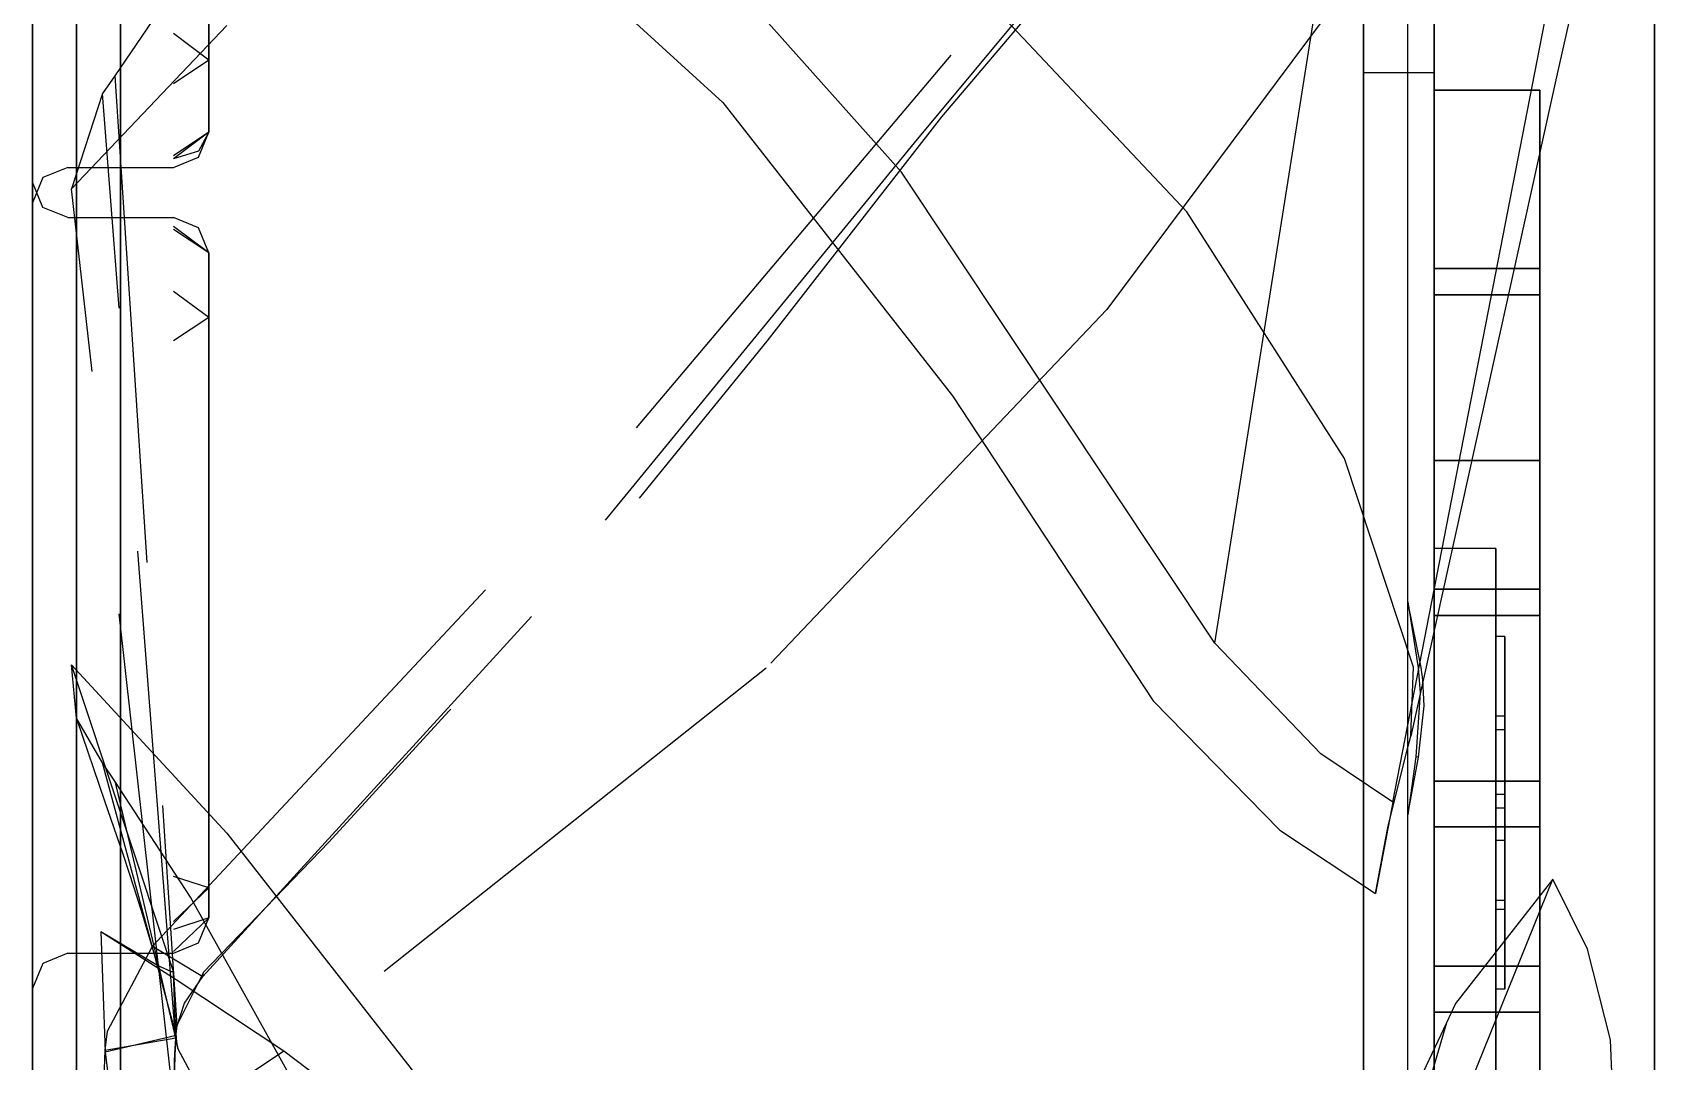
# Model space of a CAD drawing. Header units: metres. Extents: x 6 to 410, y 10 to 287.
# Drawn here: x 32.17 to 42.15, y 219.61 to 225.94 of the extents above; entities that cross this region are included whole.
import ezdxf

# ---------------------------------------------------------------- set-up
doc = ezdxf.new("R2010")
doc.units = ezdxf.units.M
doc.linetypes.add('CENTER2', pattern=[12.5, 8, -1.5, 1.5, -1.5])
doc.linetypes.add('DASHED', pattern=[4.5, 3, -1.5])
doc.layers.add('HIDDEN', color=9, linetype='DASHED')
doc.layers.add('VISIBLE', color=3, linetype='Continuous')

msp = doc.modelspace()

# ---------------------------------------------------------------- linework, layer by layer
at = {"layer": 'CENTER2', "color": 3, "linetype": 'CENTER2'}
msp.add_line((40.6276, 193.4737), (40.6276, 262.8954), dxfattribs=at)
at = {"layer": 'HIDDEN'}
for p, q in [((33.2533, 225.7661), (33.2533, 225.3228)), ((33.2533, 225.3228), (33.2533, 225.7661)), ((40.3565, 225.6903), (40.7903, 225.6903)), ((32.6761, 225.6699), (33.0576, 219.8271)), ((40.7903, 225.5804), (40.7903, 223.3025)), ((40.7903, 223.3025), (40.7903, 225.5804)), ((40.7903, 225.5804), (41.4409, 225.5804)), ((41.4409, 225.5804), (40.7903, 225.5804)), ((41.4409, 223.3025), (41.4409, 225.5804)), ((41.4409, 225.5804), (41.4409, 223.3025)), ((33.0498, 219.7544), (32.5992, 225.5608)), ((32.1689, 225.4759), (32.1689, 225.0326)), ((32.1689, 225.0326), (32.1689, 225.4759)), ((32.3858, 225.1059), (33.0365, 225.1059)), ((32.3858, 225.1059), (33.0365, 225.1059)), ((32.1689, 224.5043), (32.1689, 224.9034)), ((32.1689, 224.9034), (32.1689, 224.5043)), ((33.0365, 219.3783), (32.4097, 224.9741)), ((32.3858, 224.798), (33.0365, 224.798)), ((32.3858, 224.798), (33.0365, 224.798)), ((33.2533, 224.1819), (33.2533, 224.5811)), ((33.2533, 224.5811), (33.2533, 224.1819)), ((40.7903, 224.4851), (40.7903, 222.5124)), ((40.7903, 222.5124), (40.7903, 224.4851)), ((41.4409, 224.4851), (40.7903, 224.4851)), ((40.7903, 224.4851), (41.4409, 224.4851)), ((41.4409, 222.5124), (41.4409, 224.4851)), ((41.4409, 224.4851), (41.4409, 222.5124)), ((40.7903, 222.3497), (40.7903, 224.3224)), ((40.7903, 224.3224), (40.7903, 222.3497)), ((40.7903, 224.3224), (41.4409, 224.3224)), ((41.4409, 224.3224), (40.7903, 224.3224)), ((41.4409, 224.3224), (41.4409, 222.3497)), ((41.4409, 222.3497), (41.4409, 224.3224)), ((41.4409, 223.3025), (40.7903, 223.3025)), ((40.7903, 223.3025), (41.4409, 223.3025)), ((41.1698, 222.7623), (40.7903, 222.7623)), ((40.7903, 222.5124), (41.4409, 222.5124)), ((41.4409, 222.5124), (40.7903, 222.5124)), ((41.4409, 222.3497), (40.7903, 222.3497)), ((40.7903, 222.3497), (41.4409, 222.3497)), ((41.224, 222.2201), (41.1698, 222.2201)), ((33.0365, 220.159), (32.4097, 222.0461)), ((41.1698, 221.7321), (41.224, 221.7321)), ((41.1698, 221.6471), (41.1698, 221.7321)), ((41.1698, 221.7321), (41.224, 221.7321)), ((41.1698, 221.7321), (41.1698, 221.6471)), ((41.224, 221.7321), (41.224, 221.6471)), ((41.224, 221.6471), (41.224, 221.7321)), ((41.1698, 221.6471), (41.224, 221.6471)), ((41.1698, 221.6471), (41.224, 221.6471)), ((41.1698, 221.6471), (41.224, 221.6471)), ((41.1698, 221.6471), (41.224, 221.6471)), ((41.1698, 221.6471), (41.1698, 221.2505)), ((41.1698, 221.2505), (41.1698, 221.6471)), ((41.224, 221.2505), (41.224, 221.6471)), ((41.224, 221.6471), (41.224, 221.2505)), ((40.7903, 221.33), (40.7903, 220.1911)), ((40.7903, 220.1911), (40.7903, 221.33)), ((41.4409, 221.33), (40.7903, 221.33)), ((40.7903, 221.33), (41.4409, 221.33)), ((41.4409, 220.1911), (41.4409, 221.33)), ((41.4409, 221.33), (41.4409, 220.1911)), ((41.1698, 221.2505), (41.224, 221.2505)), ((41.1698, 221.2505), (41.224, 221.2505)), ((41.1698, 221.2505), (41.1698, 221.1655)), ((41.1698, 221.2505), (41.224, 221.2505)), ((41.1698, 221.1655), (41.1698, 221.2505)), ((41.1698, 221.2505), (41.224, 221.2505)), ((41.224, 221.1655), (41.224, 221.2505)), ((41.224, 221.2505), (41.224, 221.1655)), ((41.1698, 221.1655), (41.224, 221.1655)), ((41.1698, 221.1655), (41.224, 221.1655)), ((40.7903, 219.9093), (40.7903, 221.0482)), ((40.7903, 221.0482), (40.7903, 219.9093)), ((40.7903, 221.0482), (41.4409, 221.0482)), ((41.4409, 221.0482), (40.7903, 221.0482)), ((41.1698, 221.0521), (41.224, 221.0521)), ((41.1698, 220.9672), (41.1698, 221.0521)), ((41.1698, 221.0521), (41.224, 221.0521)), ((41.1698, 221.0521), (41.1698, 220.5422)), ((41.224, 221.0521), (41.224, 220.5422)), ((41.224, 220.9672), (41.224, 221.0521)), ((41.4409, 221.0482), (41.4409, 219.9093)), ((41.4409, 219.9093), (41.4409, 221.0482)), ((41.1698, 220.9672), (41.224, 220.9672)), ((41.1698, 220.9672), (41.224, 220.9672)), ((41.1698, 220.9672), (41.224, 220.9672)), ((41.1698, 220.5422), (41.1698, 220.9672)), ((41.1698, 220.9672), (41.224, 220.9672)), ((41.1698, 220.9672), (41.1698, 220.5988)), ((41.1698, 220.5988), (41.1698, 220.9672)), ((41.224, 220.5988), (41.224, 220.9672)), ((41.224, 220.9672), (41.224, 220.5988)), ((41.224, 220.5422), (41.224, 220.9672)), ((40.5362, 218.2907), (41.5196, 220.7278)), ((33.2533, 220.673), (33.2533, 220.4887)), ((33.2533, 220.4887), (33.2533, 220.673)), ((41.1698, 220.5988), (41.224, 220.5988)), ((41.1698, 220.5988), (41.224, 220.5988)), ((41.1698, 220.5422), (41.224, 220.5422)), ((41.1698, 220.5422), (41.224, 220.5422)), ((32.1689, 220.2605), (32.1689, 220.0761)), ((32.1689, 220.0761), (32.1689, 220.2605)), ((32.3858, 220.2718), (33.0365, 220.2718)), ((32.3858, 220.2718), (33.0365, 220.2718)), ((33.0498, 219.7839), (32.9307, 220.2224)), ((40.7903, 220.1911), (41.4409, 220.1911)), ((41.4409, 220.1911), (40.7903, 220.1911)), ((41.224, 220.0512), (41.1698, 220.0512)), ((41.4409, 219.9093), (40.7903, 219.9093)), ((40.7903, 219.9093), (41.4409, 219.9093)), ((33.0303, 219.8287), (33.0576, 219.7131))]:
    msp.add_line(p, q, dxfattribs=at)
for points in [[(32.1689, 203.8929), (32.1689, 204.2165), (32.1689, 205.1709), (32.1689, 206.7084), (32.1689, 208.7518), (32.1689, 211.1986), (32.1689, 213.9262), (32.1689, 216.7979), (32.1689, 219.6695), (32.1689, 222.3971), (32.1689, 224.8439), (32.1689, 226.8873), (32.1689, 228.4248), (32.1689, 229.3792), (32.1689, 229.7028)], [(40.6623, 222.0312), (40.2397, 223.3158), (39.2693, 224.8338), (37.9678, 226.2158), (36.306, 227.3532), (33.7152, 228.4248)], [(33.2533, 228.0225), (33.2533, 227.9125), (33.2533, 227.7942), (33.2533, 227.6677), (33.2533, 227.5331), (33.2533, 227.3905), (33.2533, 227.2399), (33.2533, 227.0817), (33.2533, 226.9157), (33.2533, 226.7422), (33.2533, 226.5612), (33.2533, 226.373), (33.2533, 226.1777), (33.2533, 225.9753), (33.2533, 225.7661)], [(33.2533, 225.7661), (33.2533, 225.9753), (33.2533, 226.1777), (33.2533, 226.373), (33.2533, 226.5612), (33.2533, 226.7422), (33.2533, 226.9157), (33.2533, 227.0817), (33.2533, 227.2399), (33.2533, 227.3905), (33.2533, 227.5331), (33.2533, 227.6677), (33.2533, 227.7942), (33.2533, 227.9125), (33.2533, 228.0225)], [(32.1689, 227.5339), (32.1689, 227.2647), (32.1689, 226.4707), (32.1689, 225.1916), (32.1689, 223.4917), (32.1689, 221.456), (32.1689, 219.1869), (32.1689, 216.7979), (32.1689, 214.4089), (32.1689, 212.1397), (32.1689, 210.1041), (32.1689, 208.4041), (32.1689, 207.125), (32.1689, 206.331), (32.1689, 206.0618)], [(32.1689, 206.0618), (32.1689, 206.331), (32.1689, 207.125), (32.1689, 208.4041), (32.1689, 210.1041), (32.1689, 212.1397), (32.1689, 214.4089), (32.1689, 216.7979), (32.1689, 219.1869), (32.1689, 221.456), (32.1689, 223.4917), (32.1689, 225.1916), (32.1689, 226.4707), (32.1689, 227.2647), (32.1689, 227.5339)], [(39.4411, 227.4816), (37.5911, 225.2574), (34.7308, 221.7601), (33.9909, 220.9549), (33.2217, 220.1542)], [(32.7111, 216.7979), (32.7111, 217.9878), (32.7111, 219.1627), (32.7111, 220.3079), (32.7111, 221.409), (32.7111, 222.4521), (32.7111, 223.4241), (32.7111, 224.3127), (32.7111, 225.1068), (32.7111, 225.7965), (32.7111, 226.373), (32.7111, 226.8291), (32.7111, 227.159), (32.7111, 227.3586), (32.7111, 227.4254)], [(32.7111, 227.4254), (32.7111, 227.3586), (32.7111, 227.159), (32.7111, 226.8291), (32.7111, 226.373), (32.7111, 225.7965), (32.7111, 225.1068), (32.7111, 224.3127), (32.7111, 223.4241), (32.7111, 222.4521), (32.7111, 221.409), (32.7111, 220.3079), (32.7111, 219.1627), (32.7111, 217.9878), (32.7111, 216.7979)], [(33.2533, 225.3228), (33.2533, 225.5203), (33.2533, 225.7113), (33.2533, 225.8958), (33.2533, 226.0735), (33.2533, 226.2444), (33.2533, 226.4083), (33.2533, 226.5651), (33.2533, 226.7147), (33.2533, 226.857), (33.2533, 226.9919), (33.2533, 227.1192), (33.2533, 227.2389), (33.2533, 227.3509), (33.2533, 227.4551)], [(33.2533, 227.4551), (33.2533, 227.3509), (33.2533, 227.2389), (33.2533, 227.1192), (33.2533, 226.9919), (33.2533, 226.857), (33.2533, 226.7147), (33.2533, 226.5651), (33.2533, 226.4083), (33.2533, 226.2444), (33.2533, 226.0735), (33.2533, 225.8958), (33.2533, 225.7113), (33.2533, 225.5203), (33.2533, 225.3228)], [(33.2166, 220.1275), (35.9033, 223.0712), (36.6873, 224.0381), (37.7625, 225.4174), (39.3768, 227.3211)], [(32.44, 227.2628), (32.44, 227.0004), (32.44, 226.2264), (32.44, 224.9797), (32.44, 223.3226), (32.44, 221.3384), (32.44, 219.1265), (32.44, 216.7979), (32.44, 214.4692), (32.44, 212.2573), (32.44, 210.2731), (32.44, 208.6161), (32.44, 207.3693), (32.44, 206.5953), (32.44, 206.3329)], [(32.44, 206.3329), (32.44, 206.5953), (32.44, 207.3693), (32.44, 208.6161), (32.44, 210.2731), (32.44, 212.2573), (32.44, 214.4692), (32.44, 216.7979), (32.44, 219.1265), (32.44, 221.3384), (32.44, 223.3226), (32.44, 224.9797), (32.44, 226.2264), (32.44, 227.0004), (32.44, 227.2628)], [(32.7111, 216.7979), (32.7111, 217.9696), (32.7111, 219.1265), (32.7111, 220.2542), (32.7111, 221.3384), (32.7111, 222.3655), (32.7111, 223.3226), (32.7111, 224.1977), (32.7111, 224.9797), (32.7111, 225.6588), (32.7111, 226.2264), (32.7111, 226.6755), (32.7111, 227.0004), (32.7111, 227.197), (32.7111, 227.2628)], [(32.7111, 227.2628), (32.7111, 227.197), (32.7111, 227.0004), (32.7111, 226.6755), (32.7111, 226.2264), (32.7111, 225.6588), (32.7111, 224.9797), (32.7111, 224.1977), (32.7111, 223.3226), (32.7111, 222.3655), (32.7111, 221.3384), (32.7111, 220.2542), (32.7111, 219.1265), (32.7111, 217.9696), (32.7111, 216.7979)], [(32.9082, 220.3143), (35.8845, 223.5049), (39.0621, 227.2675)], [(40.7903, 206.3329), (40.7903, 206.5953), (40.7903, 207.3693), (40.7903, 208.6161), (40.7903, 210.2731), (40.7903, 212.2573), (40.7903, 214.4692), (40.7903, 216.7979), (40.7903, 219.1265), (40.7903, 221.3384), (40.7903, 223.3226), (40.7903, 224.9797), (40.7903, 226.2264), (40.7903, 227.0004), (40.7903, 227.2628)], [(40.7903, 227.2628), (40.7903, 227.0004), (40.7903, 226.2264), (40.7903, 224.9797), (40.7903, 223.3226), (40.7903, 221.3384), (40.7903, 219.1265), (40.7903, 216.7979), (40.7903, 214.4692), (40.7903, 212.2573), (40.7903, 210.2731), (40.7903, 208.6161), (40.7903, 207.3693), (40.7903, 206.5953), (40.7903, 206.3329)], [(40.6623, 227.1337), (40.1972, 226.1393), (38.7778, 224.2313), (36.6815, 222.0258), (33.7152, 219.6695)], [(32.1689, 224.9949), (32.1689, 225.1848), (32.1689, 225.3685), (32.1689, 225.5458), (32.1689, 225.7167), (32.1689, 225.8811), (32.1689, 226.0387), (32.1689, 226.1895), (32.1689, 226.3333), (32.1689, 226.4701), (32.1689, 226.5998), (32.1689, 226.7222), (32.1689, 226.8373), (32.1689, 226.945), (32.1689, 227.0452)], [(32.1689, 227.0452), (32.1689, 226.945), (32.1689, 226.8373), (32.1689, 226.7222), (32.1689, 226.5998), (32.1689, 226.4701), (32.1689, 226.3333), (32.1689, 226.1895), (32.1689, 226.0387), (32.1689, 225.8811), (32.1689, 225.7167), (32.1689, 225.5458), (32.1689, 225.3685), (32.1689, 225.1848), (32.1689, 224.9949)], [(40.3565, 216.7979), (40.3565, 217.9392), (40.3565, 219.0662), (40.3565, 220.1647), (40.3565, 221.2208), (40.3565, 222.2213), (40.3565, 223.1536), (40.3565, 224.006), (40.3565, 224.7677), (40.3565, 225.4292), (40.3565, 225.9822), (40.3565, 226.4196), (40.3565, 226.7361), (40.3565, 226.9276), (40.3565, 226.9917)], [(40.3565, 226.9917), (40.3565, 226.9276), (40.3565, 226.7361), (40.3565, 226.4196), (40.3565, 225.9822), (40.3565, 225.4292), (40.3565, 224.7677), (40.3565, 224.006), (40.3565, 223.1536), (40.3565, 222.2213), (40.3565, 221.2208), (40.3565, 220.1647), (40.3565, 219.0662), (40.3565, 217.9392), (40.3565, 216.7979)], [(40.7903, 216.7979), (40.7903, 217.9392), (40.7903, 219.0662), (40.7903, 220.1647), (40.7903, 221.2208), (40.7903, 222.2213), (40.7903, 223.1536), (40.7903, 224.006), (40.7903, 224.7677), (40.7903, 225.4292), (40.7903, 225.9822), (40.7903, 226.4196), (40.7903, 226.7361), (40.7903, 226.9276), (40.7903, 226.9917)], [(40.7903, 226.9917), (40.7903, 226.9276), (40.7903, 226.7361), (40.7903, 226.4196), (40.7903, 225.9822), (40.7903, 225.4292), (40.7903, 224.7677), (40.7903, 224.006), (40.7903, 223.1536), (40.7903, 222.2213), (40.7903, 221.2208), (40.7903, 220.1647), (40.7903, 219.0662), (40.7903, 217.9392), (40.7903, 216.7979)], [(33.1416, 226.3561), (32.6761, 225.6699)], [(32.1689, 226.0937), (32.1689, 226.0594), (32.1689, 226.0214), (32.1689, 225.98), (32.1689, 225.9359), (32.1689, 225.8896), (32.1689, 225.8417), (32.1689, 225.7928), (32.1689, 225.7436), (32.1689, 225.6947), (32.1689, 225.6467), (32.1689, 225.6002), (32.1689, 225.5559), (32.1689, 225.5143), (32.1689, 225.4759)], [(32.1689, 225.4759), (32.1689, 225.5143), (32.1689, 225.5559), (32.1689, 225.6002), (32.1689, 225.6467), (32.1689, 225.6947), (32.1689, 225.7436), (32.1689, 225.7928), (32.1689, 225.8417), (32.1689, 225.8896), (32.1689, 225.9359), (32.1689, 225.98), (32.1689, 226.0214), (32.1689, 226.0594), (32.1689, 226.0937)], [(32.4097, 224.9741), (33.364, 225.979)], [(33.2533, 225.7661), (33.0365, 225.9299)], [(33.2533, 225.7661), (33.0365, 225.9299)], [(33.2533, 225.7661), (33.0365, 225.621)], [(33.2533, 225.7661), (33.0365, 225.621)], [(40.3565, 216.7979), (40.3565, 217.7935), (40.3565, 218.7766), (40.3565, 219.7349), (40.3565, 220.6562), (40.3565, 221.5289), (40.3565, 222.3422), (40.3565, 223.0858), (40.3565, 223.7503), (40.3565, 224.3273), (40.3565, 224.8097), (40.3565, 225.1913), (40.3565, 225.4674), (40.3565, 225.6344), (40.3565, 225.6903)], [(40.3565, 225.6903), (40.3565, 225.6344), (40.3565, 225.4674), (40.3565, 225.1913), (40.3565, 224.8097), (40.3565, 224.3273), (40.3565, 223.7503), (40.3565, 223.0858), (40.3565, 222.3422), (40.3565, 221.5289), (40.3565, 220.6562), (40.3565, 219.7349), (40.3565, 218.7766), (40.3565, 217.7935), (40.3565, 216.7979)], [(40.7903, 216.7979), (40.7903, 217.7935), (40.7903, 218.7766), (40.7903, 219.7349), (40.7903, 220.6562), (40.7903, 221.5289), (40.7903, 222.3422), (40.7903, 223.0858), (40.7903, 223.7503), (40.7903, 224.3273), (40.7903, 224.8097), (40.7903, 225.1913), (40.7903, 225.4674), (40.7903, 225.6344), (40.7903, 225.6903)], [(40.7903, 225.6903), (40.7903, 225.6344), (40.7903, 225.4674), (40.7903, 225.1913), (40.7903, 224.8097), (40.7903, 224.3273), (40.7903, 223.7503), (40.7903, 223.0858), (40.7903, 222.3422), (40.7903, 221.5289), (40.7903, 220.6562), (40.7903, 219.7349), (40.7903, 218.7766), (40.7903, 217.7935), (40.7903, 216.7979)], [(32.6761, 225.6699), (32.5992, 225.5608)], [(40.7903, 225.5804), (40.7903, 225.5694), (40.7903, 225.5479), (40.7903, 225.5158), (40.7903, 225.4731), (40.7903, 225.42), (40.7903, 225.3565), (40.7903, 225.2826), (40.7903, 225.1985), (40.7903, 225.1042), (40.7903, 224.9999), (40.7903, 224.8857), (40.7903, 224.7617), (40.7903, 224.6281), (40.7903, 224.4851)], [(40.7903, 224.4851), (40.7903, 224.6281), (40.7903, 224.7617), (40.7903, 224.8857), (40.7903, 224.9999), (40.7903, 225.1042), (40.7903, 225.1985), (40.7903, 225.2826), (40.7903, 225.3565), (40.7903, 225.42), (40.7903, 225.4731), (40.7903, 225.5158), (40.7903, 225.5479), (40.7903, 225.5694), (40.7903, 225.5804)], [(41.4409, 224.4851), (41.4409, 224.6281), (41.4409, 224.7617), (41.4409, 224.8857), (41.4409, 224.9999), (41.4409, 225.1042), (41.4409, 225.1985), (41.4409, 225.2826), (41.4409, 225.3565), (41.4409, 225.42), (41.4409, 225.4731), (41.4409, 225.5158), (41.4409, 225.5479), (41.4409, 225.5694), (41.4409, 225.5804)], [(41.4409, 225.5804), (41.4409, 225.5694), (41.4409, 225.5479), (41.4409, 225.5158), (41.4409, 225.4731), (41.4409, 225.42), (41.4409, 225.3565), (41.4409, 225.2826), (41.4409, 225.1985), (41.4409, 225.1042), (41.4409, 224.9999), (41.4409, 224.8857), (41.4409, 224.7617), (41.4409, 224.6281), (41.4409, 224.4851)], [(32.5992, 225.5608), (32.4097, 224.9741)], [(33.2533, 225.3228), (33.1898, 225.2069), (33.0365, 225.1589)], [(33.2533, 225.3228), (33.0365, 225.1777)], [(33.2533, 225.3228), (33.0365, 225.1589)], [(33.2533, 225.3228), (33.0365, 225.1777)], [(33.0365, 225.1059), (33.1898, 225.1694), (33.2533, 225.3228)], [(33.0365, 225.1059), (33.1898, 225.1694), (33.2533, 225.3228)], [(32.3858, 225.1059), (32.2336, 225.0436), (32.1689, 224.889)], [(32.3858, 225.1059), (32.2336, 225.0436), (32.1689, 224.889)], [(32.1689, 225.0326), (32.1689, 225.0138), (32.1689, 224.9961), (32.1689, 224.9797), (32.1689, 224.9644), (32.1689, 224.9504), (32.1689, 224.9378), (32.1689, 224.9265), (32.1689, 224.9167), (32.1689, 224.9083), (32.1689, 224.9014), (32.1689, 224.896), (32.1689, 224.8921), (32.1689, 224.8898), (32.1689, 224.889)], [(32.1689, 224.889), (32.1689, 224.8898), (32.1689, 224.8921), (32.1689, 224.896), (32.1689, 224.9014), (32.1689, 224.9083), (32.1689, 224.9167), (32.1689, 224.9265), (32.1689, 224.9378), (32.1689, 224.9504), (32.1689, 224.9644), (32.1689, 224.9797), (32.1689, 224.9961), (32.1689, 225.0138), (32.1689, 225.0326)], [(32.1689, 224.9034), (32.1689, 224.9182), (32.1689, 224.932), (32.1689, 224.9449), (32.1689, 224.9567), (32.1689, 224.9676), (32.1689, 224.9774), (32.1689, 224.986), (32.1689, 224.9936), (32.1689, 225.0001), (32.1689, 225.0054), (32.1689, 225.0095), (32.1689, 225.0125), (32.1689, 225.0143), (32.1689, 225.0149)], [(32.1689, 225.0149), (32.1689, 225.014), (32.1689, 225.0116), (32.1689, 225.0076), (32.1689, 225.0019), (32.1689, 224.9947), (32.1689, 224.986), (32.1689, 224.9757), (32.1689, 224.964), (32.1689, 224.9508), (32.1689, 224.9363), (32.1689, 224.9204), (32.1689, 224.9032), (32.1689, 224.8849), (32.1689, 224.8654)], [(32.1689, 224.8654), (32.1689, 224.8849), (32.1689, 224.9032), (32.1689, 224.9204), (32.1689, 224.9363), (32.1689, 224.9508), (32.1689, 224.964), (32.1689, 224.9757), (32.1689, 224.986), (32.1689, 224.9947), (32.1689, 225.0019), (32.1689, 225.0076), (32.1689, 225.0116), (32.1689, 225.014), (32.1689, 225.0149)], [(32.1689, 225.0149), (32.1689, 225.0143), (32.1689, 225.0125), (32.1689, 225.0095), (32.1689, 225.0054), (32.1689, 225.0001), (32.1689, 224.9936), (32.1689, 224.986), (32.1689, 224.9774), (32.1689, 224.9676), (32.1689, 224.9567), (32.1689, 224.9449), (32.1689, 224.932), (32.1689, 224.9182), (32.1689, 224.9034)], [(32.3858, 224.798), (32.2336, 224.8603), (32.1689, 225.0149)], [(32.3858, 224.798), (32.2336, 224.8603), (32.1689, 225.0149)], [(32.1689, 224.889), (32.1689, 224.8896), (32.1689, 224.8913), (32.1689, 224.8941), (32.1689, 224.898), (32.1689, 224.9031), (32.1689, 224.9092), (32.1689, 224.9164), (32.1689, 224.9246), (32.1689, 224.9339), (32.1689, 224.9442), (32.1689, 224.9555), (32.1689, 224.9677), (32.1689, 224.9809), (32.1689, 224.9949)], [(32.1689, 224.9949), (32.1689, 224.9809), (32.1689, 224.9677), (32.1689, 224.9555), (32.1689, 224.9442), (32.1689, 224.9339), (32.1689, 224.9246), (32.1689, 224.9164), (32.1689, 224.9092), (32.1689, 224.9031), (32.1689, 224.898), (32.1689, 224.8941), (32.1689, 224.8913), (32.1689, 224.8896), (32.1689, 224.889)], [(32.1689, 224.8654), (32.1689, 224.6085), (32.1689, 224.3459), (32.1689, 224.0776), (32.1689, 223.8038), (32.1689, 223.5249), (32.1689, 223.2409), (32.1689, 222.9521), (32.1689, 222.6587), (32.1689, 222.361), (32.1689, 222.0591), (32.1689, 221.7533), (32.1689, 221.4438), (32.1689, 221.1308), (32.1689, 220.8146)], [(32.1689, 220.8146), (32.1689, 221.1308), (32.1689, 221.4438), (32.1689, 221.7533), (32.1689, 222.0591), (32.1689, 222.361), (32.1689, 222.6587), (32.1689, 222.9521), (32.1689, 223.2409), (32.1689, 223.5249), (32.1689, 223.8038), (32.1689, 224.0776), (32.1689, 224.3459), (32.1689, 224.6085), (32.1689, 224.8654)], [(33.2533, 224.5811), (33.1898, 224.7344), (33.0365, 224.798)], [(33.2533, 224.5811), (33.1898, 224.7344), (33.0365, 224.798)], [(33.2533, 224.5811), (33.0365, 224.7423)], [(33.2533, 224.5811), (33.0365, 224.7423)], [(33.2533, 224.5811), (33.0365, 224.7232)], [(33.2533, 224.5811), (33.0365, 224.7232)], [(33.2533, 224.5811), (33.2533, 224.3333), (33.2533, 224.0799), (33.2533, 223.821), (33.2533, 223.5569), (33.2533, 223.2878), (33.2533, 223.0138), (33.2533, 222.7352), (33.2533, 222.4522), (33.2533, 222.1649), (33.2533, 221.8737), (33.2533, 221.5786), (33.2533, 221.28), (33.2533, 220.9781), (33.2533, 220.673)], [(33.2533, 220.673), (33.2533, 220.9781), (33.2533, 221.28), (33.2533, 221.5786), (33.2533, 221.8737), (33.2533, 222.1649), (33.2533, 222.4522), (33.2533, 222.7352), (33.2533, 223.0138), (33.2533, 223.2878), (33.2533, 223.5569), (33.2533, 223.821), (33.2533, 224.0799), (33.2533, 224.3333), (33.2533, 224.5811)], [(32.1689, 223.8979), (32.1689, 223.9359), (32.1689, 223.9769), (32.1689, 224.0205), (32.1689, 224.066), (32.1689, 224.1129), (32.1689, 224.1607), (32.1689, 224.2088), (32.1689, 224.2565), (32.1689, 224.3033), (32.1689, 224.3486), (32.1689, 224.3919), (32.1689, 224.4326), (32.1689, 224.4702), (32.1689, 224.5043)], [(32.1689, 224.5043), (32.1689, 224.4702), (32.1689, 224.4326), (32.1689, 224.3919), (32.1689, 224.3486), (32.1689, 224.3033), (32.1689, 224.2565), (32.1689, 224.2088), (32.1689, 224.1607), (32.1689, 224.1129), (32.1689, 224.066), (32.1689, 224.0205), (32.1689, 223.9769), (32.1689, 223.9359), (32.1689, 223.8979)], [(33.2533, 224.1819), (33.0365, 224.3431)], [(33.2533, 224.1819), (33.0365, 224.3431)], [(40.7903, 224.3224), (40.7903, 224.1604), (40.7903, 223.9895), (40.7903, 223.8099), (40.7903, 223.6218), (40.7903, 223.4255), (40.7903, 223.2212), (40.7903, 223.0091), (40.7903, 222.7895), (40.7903, 222.5627), (40.7903, 222.3289), (40.7903, 222.0885), (40.7903, 221.8416), (40.7903, 221.5887), (40.7903, 221.33)], [(40.7903, 221.33), (40.7903, 221.5887), (40.7903, 221.8416), (40.7903, 222.0885), (40.7903, 222.3289), (40.7903, 222.5627), (40.7903, 222.7895), (40.7903, 223.0091), (40.7903, 223.2212), (40.7903, 223.4255), (40.7903, 223.6218), (40.7903, 223.8099), (40.7903, 223.9895), (40.7903, 224.1604), (40.7903, 224.3224)], [(41.4409, 221.33), (41.4409, 221.5887), (41.4409, 221.8416), (41.4409, 222.0885), (41.4409, 222.3289), (41.4409, 222.5627), (41.4409, 222.7895), (41.4409, 223.0091), (41.4409, 223.2212), (41.4409, 223.4255), (41.4409, 223.6218), (41.4409, 223.8099), (41.4409, 223.9895), (41.4409, 224.1604), (41.4409, 224.3224)], [(41.4409, 224.3224), (41.4409, 224.1604), (41.4409, 223.9895), (41.4409, 223.8099), (41.4409, 223.6218), (41.4409, 223.4255), (41.4409, 223.2212), (41.4409, 223.0091), (41.4409, 222.7895), (41.4409, 222.5627), (41.4409, 222.3289), (41.4409, 222.0885), (41.4409, 221.8416), (41.4409, 221.5887), (41.4409, 221.33)], [(33.2533, 224.1819), (33.0365, 224.0399)], [(33.2533, 224.1819), (33.0365, 224.0399)], [(33.2533, 220.4887), (33.2533, 220.7768), (33.2533, 221.0621), (33.2533, 221.3442), (33.2533, 221.6229), (33.2533, 221.8981), (33.2533, 222.1695), (33.2533, 222.437), (33.2533, 222.7003), (33.2533, 222.9592), (33.2533, 223.2136), (33.2533, 223.4632), (33.2533, 223.7079), (33.2533, 223.9476), (33.2533, 224.1819)], [(33.2533, 224.1819), (33.2533, 223.9476), (33.2533, 223.7079), (33.2533, 223.4632), (33.2533, 223.2136), (33.2533, 222.9592), (33.2533, 222.7003), (33.2533, 222.437), (33.2533, 222.1695), (33.2533, 221.8981), (33.2533, 221.6229), (33.2533, 221.3442), (33.2533, 221.0621), (33.2533, 220.7768), (33.2533, 220.4887)], [(32.1689, 220.3467), (32.1689, 220.6238), (32.1689, 220.8981), (32.1689, 221.1693), (32.1689, 221.4374), (32.1689, 221.702), (32.1689, 221.9629), (32.1689, 222.2201), (32.1689, 222.4733), (32.1689, 222.7222), (32.1689, 222.9668), (32.1689, 223.2069), (32.1689, 223.4422), (32.1689, 223.6726), (32.1689, 223.8979)], [(32.1689, 223.8979), (32.1689, 223.6726), (32.1689, 223.4422), (32.1689, 223.2069), (32.1689, 222.9668), (32.1689, 222.7222), (32.1689, 222.4733), (32.1689, 222.2201), (32.1689, 221.9629), (32.1689, 221.702), (32.1689, 221.4374), (32.1689, 221.1693), (32.1689, 220.8981), (32.1689, 220.6238), (32.1689, 220.3467)], [(40.7903, 222.5124), (40.7903, 222.6144), (40.7903, 222.7097), (40.7903, 222.7982), (40.7903, 222.8799), (40.7903, 222.9546), (40.7903, 223.0223), (40.7903, 223.0828), (40.7903, 223.1362), (40.7903, 223.1823), (40.7903, 223.2211), (40.7903, 223.2526), (40.7903, 223.2766), (40.7903, 223.2933), (40.7903, 223.3025)], [(40.7903, 223.3025), (40.7903, 223.2933), (40.7903, 223.2766), (40.7903, 223.2526), (40.7903, 223.2211), (40.7903, 223.1823), (40.7903, 223.1362), (40.7903, 223.0828), (40.7903, 223.0223), (40.7903, 222.9546), (40.7903, 222.8799), (40.7903, 222.7982), (40.7903, 222.7097), (40.7903, 222.6144), (40.7903, 222.5124)], [(41.4409, 223.3025), (41.4409, 223.2933), (41.4409, 223.2766), (41.4409, 223.2526), (41.4409, 223.2211), (41.4409, 223.1823), (41.4409, 223.1362), (41.4409, 223.0828), (41.4409, 223.0223), (41.4409, 222.9546), (41.4409, 222.8799), (41.4409, 222.7982), (41.4409, 222.7097), (41.4409, 222.6144), (41.4409, 222.5124)], [(41.4409, 222.5124), (41.4409, 222.6144), (41.4409, 222.7097), (41.4409, 222.7982), (41.4409, 222.8799), (41.4409, 222.9546), (41.4409, 223.0223), (41.4409, 223.0828), (41.4409, 223.1362), (41.4409, 223.1823), (41.4409, 223.2211), (41.4409, 223.2526), (41.4409, 223.2766), (41.4409, 223.2933), (41.4409, 223.3025)], [(40.7903, 222.7623), (40.7903, 222.6128), (40.7903, 222.1717), (40.7903, 221.4611), (40.7903, 220.5166), (40.7903, 219.3857), (40.7903, 218.1251), (40.7903, 216.7979), (40.7903, 215.4706), (40.7903, 214.21), (40.7903, 213.0791), (40.7903, 212.1347), (40.7903, 211.4241), (40.7903, 210.9829), (40.7903, 210.8334)], [(40.7903, 210.8334), (40.7903, 210.9829), (40.7903, 211.4241), (40.7903, 212.1347), (40.7903, 213.0791), (40.7903, 214.21), (40.7903, 215.4706), (40.7903, 216.7979), (40.7903, 218.1251), (40.7903, 219.3857), (40.7903, 220.5166), (40.7903, 221.4611), (40.7903, 222.1717), (40.7903, 222.6128), (40.7903, 222.7623)], [(41.1698, 210.8334), (41.1698, 210.9829), (41.1698, 211.4241), (41.1698, 212.1347), (41.1698, 213.0791), (41.1698, 214.21), (41.1698, 215.4706), (41.1698, 216.7979), (41.1698, 218.1251), (41.1698, 219.3857), (41.1698, 220.5166), (41.1698, 221.4611), (41.1698, 222.1717), (41.1698, 222.6128), (41.1698, 222.7623)], [(41.1698, 222.7623), (41.1698, 222.6128), (41.1698, 222.1717), (41.1698, 221.4611), (41.1698, 220.5166), (41.1698, 219.3857), (41.1698, 218.1251), (41.1698, 216.7979), (41.1698, 215.4706), (41.1698, 214.21), (41.1698, 213.0791), (41.1698, 212.1347), (41.1698, 211.4241), (41.1698, 210.9829), (41.1698, 210.8334)], [(40.6276, 222.4329), (40.6915, 222.0278)], [(40.711, 222.0298), (40.6276, 222.4329)], [(40.7903, 220.1911), (40.7903, 220.3769), (40.7903, 220.5586), (40.7903, 220.7361), (40.7903, 220.909), (40.7903, 221.0772), (40.7903, 221.2405), (40.7903, 221.3988), (40.7903, 221.5518), (40.7903, 221.6993), (40.7903, 221.8412), (40.7903, 221.9774), (40.7903, 222.1076), (40.7903, 222.2318), (40.7903, 222.3497)], [(40.7903, 222.3497), (40.7903, 222.2318), (40.7903, 222.1076), (40.7903, 221.9774), (40.7903, 221.8412), (40.7903, 221.6993), (40.7903, 221.5518), (40.7903, 221.3988), (40.7903, 221.2405), (40.7903, 221.0772), (40.7903, 220.909), (40.7903, 220.7361), (40.7903, 220.5586), (40.7903, 220.3769), (40.7903, 220.1911)], [(41.4409, 222.3497), (41.4409, 222.2318), (41.4409, 222.1076), (41.4409, 221.9774), (41.4409, 221.8412), (41.4409, 221.6993), (41.4409, 221.5518), (41.4409, 221.3988), (41.4409, 221.2405), (41.4409, 221.0772), (41.4409, 220.909), (41.4409, 220.7361), (41.4409, 220.5586), (41.4409, 220.3769), (41.4409, 220.1911)], [(41.4409, 220.1911), (41.4409, 220.3769), (41.4409, 220.5586), (41.4409, 220.7361), (41.4409, 220.909), (41.4409, 221.0772), (41.4409, 221.2405), (41.4409, 221.3988), (41.4409, 221.5518), (41.4409, 221.6993), (41.4409, 221.8412), (41.4409, 221.9774), (41.4409, 222.1076), (41.4409, 222.2318), (41.4409, 222.3497)], [(41.1698, 220.0512), (41.1698, 220.0784), (41.1698, 220.1586), (41.1698, 220.2878), (41.1698, 220.4595), (41.1698, 220.6651), (41.1698, 220.8943), (41.1698, 221.1356), (41.1698, 221.377), (41.1698, 221.6062), (41.1698, 221.8118), (41.1698, 221.9835), (41.1698, 222.1127), (41.1698, 222.1929), (41.1698, 222.2201)], [(41.1698, 222.2201), (41.1698, 222.1929), (41.1698, 222.1127), (41.1698, 221.9835), (41.1698, 221.8118), (41.1698, 221.6062), (41.1698, 221.377), (41.1698, 221.1356), (41.1698, 220.8943), (41.1698, 220.6651), (41.1698, 220.4595), (41.1698, 220.2878), (41.1698, 220.1586), (41.1698, 220.0784), (41.1698, 220.0512)], [(41.224, 222.2201), (41.224, 222.1929), (41.224, 222.1127), (41.224, 221.9835), (41.224, 221.8118), (41.224, 221.6062), (41.224, 221.377), (41.224, 221.1356), (41.224, 220.8943), (41.224, 220.6651), (41.224, 220.4595), (41.224, 220.2878), (41.224, 220.1586), (41.224, 220.0784), (41.224, 220.0512)], [(41.224, 220.0512), (41.224, 220.0784), (41.224, 220.1586), (41.224, 220.2878), (41.224, 220.4595), (41.224, 220.6651), (41.224, 220.8943), (41.224, 221.1356), (41.224, 221.377), (41.224, 221.6062), (41.224, 221.8118), (41.224, 221.9835), (41.224, 222.1127), (41.224, 222.1929), (41.224, 222.2201)], [(40.6471, 221.6137), (40.6623, 222.0312)], [(40.6915, 222.0278), (40.704, 221.8741)], [(40.7214, 221.9532), (40.711, 222.0298)], [(40.7903, 221.0482), (40.7903, 220.8759), (40.7903, 220.7015), (40.7903, 220.5251), (40.7903, 220.347), (40.7903, 220.167), (40.7903, 219.9854), (40.7903, 219.8022), (40.7903, 219.6175), (40.7903, 219.4314), (40.7903, 219.244), (40.7903, 219.0553), (40.7903, 218.8656), (40.7903, 218.6748), (40.7903, 218.4831)], [(40.7903, 218.4831), (40.7903, 218.6748), (40.7903, 218.8656), (40.7903, 219.0553), (40.7903, 219.244), (40.7903, 219.4314), (40.7903, 219.6175), (40.7903, 219.8022), (40.7903, 219.9854), (40.7903, 220.167), (40.7903, 220.347), (40.7903, 220.5251), (40.7903, 220.7015), (40.7903, 220.8759), (40.7903, 221.0482)], [(41.4409, 218.4831), (41.4409, 218.6748), (41.4409, 218.8656), (41.4409, 219.0553), (41.4409, 219.244), (41.4409, 219.4314), (41.4409, 219.6175), (41.4409, 219.8022), (41.4409, 219.9854), (41.4409, 220.167), (41.4409, 220.347), (41.4409, 220.5251), (41.4409, 220.7015), (41.4409, 220.8759), (41.4409, 221.0482)], [(41.4409, 221.0482), (41.4409, 220.8759), (41.4409, 220.7015), (41.4409, 220.5251), (41.4409, 220.347), (41.4409, 220.167), (41.4409, 219.9854), (41.4409, 219.8022), (41.4409, 219.6175), (41.4409, 219.4314), (41.4409, 219.244), (41.4409, 219.0553), (41.4409, 218.8656), (41.4409, 218.6748), (41.4409, 218.4831)], [(32.1689, 220.8146), (32.1689, 220.7672), (32.1689, 220.7186), (32.1689, 220.6695), (32.1689, 220.6204), (32.1689, 220.572), (32.1689, 220.5248), (32.1689, 220.4796), (32.1689, 220.4369), (32.1689, 220.3972), (32.1689, 220.361), (32.1689, 220.3289), (32.1689, 220.3012), (32.1689, 220.2783), (32.1689, 220.2605)], [(32.1689, 220.2605), (32.1689, 220.2783), (32.1689, 220.3012), (32.1689, 220.3289), (32.1689, 220.361), (32.1689, 220.3972), (32.1689, 220.4369), (32.1689, 220.4796), (32.1689, 220.5248), (32.1689, 220.572), (32.1689, 220.6204), (32.1689, 220.6695), (32.1689, 220.7186), (32.1689, 220.7672), (32.1689, 220.8146)], [(40.4303, 220.6398), (40.4691, 220.8492)], [(33.2533, 220.673), (33.0365, 220.7438)], [(33.2533, 220.673), (33.0365, 220.7438)], [(41.5196, 220.7278), (40.9216, 219.9617)], [(41.7325, 220.2962), (41.5196, 220.7278)], [(33.2533, 220.673), (33.0365, 220.4667)], [(33.2533, 220.673), (33.0365, 220.4667)], [(33.0534, 220.1081), (32.5896, 220.4025)], [(33.2533, 220.4887), (33.0365, 220.4177)], [(33.2533, 220.4887), (33.0365, 220.2824)], [(33.2533, 220.4887), (33.0365, 220.4177)], [(33.2533, 220.4887), (33.0365, 220.2824)], [(33.0365, 220.2718), (33.1898, 220.3353), (33.2533, 220.4887)], [(33.0365, 220.2718), (33.1898, 220.3353), (33.2533, 220.4887)], [(32.1689, 220.0549), (32.1689, 220.0566), (32.1689, 220.0616), (32.1689, 220.07), (32.1689, 220.0817), (32.1689, 220.0966), (32.1689, 220.1145), (32.1689, 220.1353), (32.1689, 220.1589), (32.1689, 220.185), (32.1689, 220.2136), (32.1689, 220.2443), (32.1689, 220.2768), (32.1689, 220.3111), (32.1689, 220.3467)], [(32.1689, 220.3467), (32.1689, 220.3111), (32.1689, 220.2768), (32.1689, 220.2443), (32.1689, 220.2136), (32.1689, 220.185), (32.1689, 220.1589), (32.1689, 220.1353), (32.1689, 220.1145), (32.1689, 220.0966), (32.1689, 220.0817), (32.1689, 220.07), (32.1689, 220.0616), (32.1689, 220.0566), (32.1689, 220.0549)], [(32.6304, 219.7931), (32.9082, 220.3143)], [(32.9082, 220.3143), (33.2166, 220.1275)], [(41.8751, 219.7396), (41.7325, 220.2962)], [(32.3858, 220.2718), (32.2336, 220.2094), (32.1689, 220.0549)], [(32.3858, 220.2718), (32.2336, 220.2094), (32.1689, 220.0549)], [(32.9286, 220.2303), (32.93, 220.2252)], [(33.0236, 220.1567), (32.9376, 220.1968)], [(33.0368, 220.1575), (33.0236, 220.1567)], [(33.0498, 219.7839), (33.0365, 220.159)], [(33.0367, 220.1589), (33.038, 220.1107), (33.0396, 220.0397), (33.0403, 220.0161), (33.0418, 219.9667), (33.0435, 219.9241), (33.0454, 219.8783), (33.0478, 219.8276), (33.05, 219.7818)], [(33.7152, 219.6695), (33.0534, 220.1081)], [(33.2217, 220.1542), (33.0576, 219.8271)], [(33.0577, 219.8188), (33.104, 219.9647), (33.2167, 220.1276)], [(33.2167, 220.1275), (33.2217, 220.1542)], [(32.1689, 220.0761), (32.1689, 220.0732), (32.1689, 220.0705), (32.1689, 220.068), (32.1689, 220.0658), (32.1689, 220.0637), (32.1689, 220.0619), (32.1689, 220.0602), (32.1689, 220.0588), (32.1689, 220.0576), (32.1689, 220.0566), (32.1689, 220.0559), (32.1689, 220.0553), (32.1689, 220.055), (32.1689, 220.0549)], [(32.1689, 220.0549), (32.1689, 220.055), (32.1689, 220.0553), (32.1689, 220.0559), (32.1689, 220.0566), (32.1689, 220.0576), (32.1689, 220.0588), (32.1689, 220.0602), (32.1689, 220.0619), (32.1689, 220.0637), (32.1689, 220.0658), (32.1689, 220.068), (32.1689, 220.0705), (32.1689, 220.0732), (32.1689, 220.0761)], [(40.7903, 218.0876), (40.7903, 218.2235), (40.7903, 218.3588), (40.7903, 218.4934), (40.7903, 218.6271), (40.7903, 218.7601), (40.7903, 218.8922), (40.7903, 219.0233), (40.7903, 219.1534), (40.7903, 219.2824), (40.7903, 219.4103), (40.7903, 219.537), (40.7903, 219.6624), (40.7903, 219.7865), (40.7903, 219.9093)], [(40.7903, 219.9093), (40.7903, 219.7865), (40.7903, 219.6624), (40.7903, 219.537), (40.7903, 219.4103), (40.7903, 219.2824), (40.7903, 219.1534), (40.7903, 219.0233), (40.7903, 218.8922), (40.7903, 218.7601), (40.7903, 218.6271), (40.7903, 218.4934), (40.7903, 218.3588), (40.7903, 218.2235), (40.7903, 218.0876)], [(40.9216, 219.9617), (40.866, 219.8425)], [(41.4409, 219.9093), (41.4409, 219.7865), (41.4409, 219.6624), (41.4409, 219.537), (41.4409, 219.4103), (41.4409, 219.2824), (41.4409, 219.1534), (41.4409, 219.0233), (41.4409, 218.8922), (41.4409, 218.7601), (41.4409, 218.6271), (41.4409, 218.4934), (41.4409, 218.3588), (41.4409, 218.2235), (41.4409, 218.0876)], [(41.4409, 218.0876), (41.4409, 218.2235), (41.4409, 218.3588), (41.4409, 218.4934), (41.4409, 218.6271), (41.4409, 218.7601), (41.4409, 218.8922), (41.4409, 219.0233), (41.4409, 219.1534), (41.4409, 219.2824), (41.4409, 219.4103), (41.4409, 219.537), (41.4409, 219.6624), (41.4409, 219.7865), (41.4409, 219.9093)], [(32.6167, 219.6743), (32.6304, 219.7931)], [(33.0576, 219.8271), (33.0498, 219.7544)], [(33.05, 219.7502), (33.0527, 219.7841), (33.0577, 219.8188)], [(40.8658, 219.8426), (40.236, 218.5083), (40.1196, 218.2957), (39.961, 218.0257), (39.5886, 217.4686)], [(40.866, 219.8425), (40.4379, 218.3749)], [(32.6167, 219.6743), (33.05, 219.7502)], [(33.0498, 219.7544), (33.0365, 219.3783)], [(33.0367, 219.3694), (33.0379, 219.416), (33.0389, 219.4585), (33.0403, 219.5152), (33.0418, 219.5658), (33.0434, 219.607), (33.0454, 219.6529), (33.05, 219.7502)], [(33.0449, 219.7659), (33.05, 219.7818)], [(33.05, 219.7818), (33.0498, 219.7839)], [(33.0576, 219.7131), (33.0498, 219.7839)], [(33.05, 219.7502), (33.0498, 219.7544)], [(33.05, 219.7818), (33.0527, 219.7477), (33.0577, 219.7126)], [(33.0627, 219.6872), (33.0576, 219.7131)], [(33.0577, 219.7126), (33.0627, 219.6872)], [(33.364, 200.0269), (35.3733, 202.1521), (36.907, 204.2099), (38.8393, 207.5108), (40.3841, 210.9459), (41.2483, 213.7096), (41.7727, 216.4577), (41.9163, 218.7735), (41.8751, 219.7396)], [(32.6023, 219.2734), (32.6167, 219.6743)], [(33.7152, 219.6695), (33.0534, 219.2273)], [(35.3198, 218.4537), (33.7152, 219.6695)]]:
    msp.add_lwpolyline(points, dxfattribs=at)
at = {"layer": 'VISIBLE'}
for p, q in [((39.4411, 222.1791), (40.4379, 228.4632)), ((40.5362, 221.2005), (41.5196, 226.2498)), ((32.9298, 220.2258), (32.5992, 221.4432)), ((32.6761, 221.3304), (33.0284, 219.8369)), ((32.9299, 220.2252), (32.9298, 220.2258)), ((32.9307, 220.2224), (32.9299, 220.2252)), ((33.0284, 219.8369), (33.0286, 219.8361)), ((33.0286, 219.8361), (33.0303, 219.8287))]:
    msp.add_line(p, q, dxfattribs=at)
for points in [[(32.1689, 229.7028), (32.1689, 229.3792), (32.1689, 228.4248), (32.1689, 226.8873), (32.1689, 224.8439), (32.1689, 222.3971), (32.1689, 219.6695), (32.1689, 216.7979), (32.1689, 213.9262), (32.1689, 211.1986), (32.1689, 208.7518), (32.1689, 206.7084), (32.1689, 205.1709), (32.1689, 204.2165), (32.1689, 203.8929)], [(39.4411, 222.1791), (37.5147, 225.0762), (35.9614, 226.8186), (34.3708, 228.0334), (33.2217, 228.6719)], [(42.1458, 205.4111), (42.1458, 205.6966), (42.1458, 206.5387), (42.1458, 207.8953), (42.1458, 209.6983), (42.1458, 211.8573), (42.1458, 214.2641), (42.1458, 216.7979), (42.1458, 219.3317), (42.1458, 221.7384), (42.1458, 223.8974), (42.1458, 225.7004), (42.1458, 227.057), (42.1458, 227.8991), (42.1458, 228.1846)], [(42.1458, 228.1846), (42.1458, 228.0432), (42.1458, 227.6227), (42.1458, 226.9333), (42.1458, 225.9922), (42.1458, 224.8229), (42.1458, 223.4543), (42.1458, 221.9204), (42.1458, 220.2593), (42.1458, 218.5123), (42.1458, 216.7227), (42.1458, 214.935), (42.1458, 213.1935), (42.1458, 211.5415), (42.1458, 210.0201)], [(32.9082, 228.1206), (34.8342, 226.9498), (36.4145, 225.5056), (37.8285, 223.7012), (39.0621, 221.8238)], [(41.8397, 226.9813), (41.5469, 225.6822), (40.6458, 221.6078)], [(40.0942, 221.4992), (39.4411, 222.1791)], [(32.4097, 222.0461), (33.364, 221.0099)], [(32.4398, 221.7169), (32.4097, 222.0461)], [(40.7297, 221.7939), (40.7214, 221.9532)], [(39.0621, 221.8238), (39.8403, 221.0286)], [(40.704, 221.8741), (40.6782, 221.4808)], [(40.6935, 221.4772), (40.7297, 221.7939)], [(32.5992, 221.4432), (32.4398, 221.7169)], [(32.4413, 221.7096), (32.6128, 221.21), (32.7239, 220.8825), (32.7929, 220.6752), (32.8466, 220.5087), (32.9286, 220.2303)], [(40.6216, 221.5146), (40.6459, 221.608)], [(40.6459, 221.608), (40.6471, 221.6137)], [(40.5362, 221.2005), (40.0942, 221.4992)], [(40.5093, 221.0608), (40.6216, 221.5146)], [(32.6761, 221.3304), (32.5992, 221.4432)], [(40.6782, 221.4808), (40.6276, 221.1229)], [(40.6276, 221.1229), (40.6935, 221.4772)], [(40.6935, 221.4772), (40.6782, 221.4808)], [(33.1416, 220.6167), (32.6761, 221.3304)], [(40.5362, 221.2005), (40.4303, 220.6398)], [(33.364, 221.0099), (36.0139, 217.6225)], [(39.8403, 221.0286), (40.4303, 220.6398)], [(40.4916, 220.9691), (40.5077, 221.0542), (40.5105, 221.0685)], [(40.4916, 220.9691), (40.5093, 221.0608)], [(40.5105, 221.0685), (40.509, 221.0609)], [(40.4691, 220.8492), (40.4916, 220.9691)], [(37.4266, 211.9401), (35.7684, 215.8958), (33.1416, 220.6167)], [(32.5896, 220.4025), (32.6023, 220.0628)], [(32.9376, 220.1968), (32.5896, 220.4025)], [(32.9298, 220.2258), (32.9801, 220.0341), (33.0286, 219.8361)], [(32.6023, 220.0628), (32.6167, 219.6646)], [(33.0284, 219.8369), (33.063, 219.686)], [(32.6167, 219.6646), (33.0449, 219.7659)], [(32.6167, 219.6646), (32.6304, 219.5456)], [(33.2217, 219.3907), (33.0631, 219.6856)]]:
    msp.add_lwpolyline(points, dxfattribs=at)

doc.saveas('drawing.dxf')
